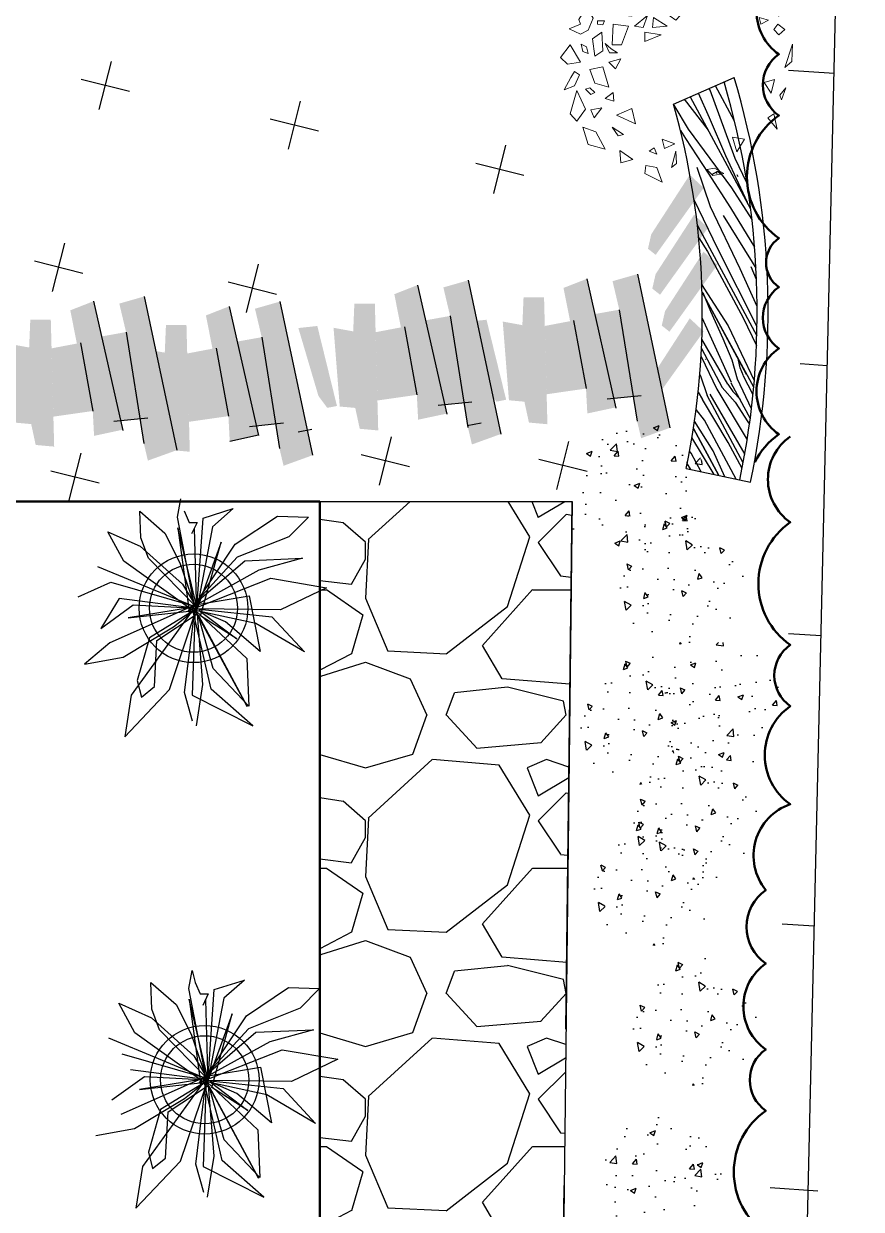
# Model space of a CAD drawing. Header units: millimetres. Extents: x 1933 to 24107, y 1228 to 18074.
# Drawn here: x 21419 to 24092, y 10217 to 14002 of the extents above; entities that cross this region are included whole.
import ezdxf

# ---------------------------------------------------------------- set-up
doc = ezdxf.new("R2010")
doc.units = ezdxf.units.MM
doc.layers.add('marc det', color=74, linetype='Continuous', lineweight=18)
doc.layers.add('net', color=7, linetype='Continuous')
doc.styles.add('ATTR', font='romans.shx', dxfattribs={"width": 0.8, "height": 0.470416})

# ---------------------------------------------------------------- blocks, each defined once
blk = doc.blocks.new('tree lis')
at = {"color": 96}
for points in [[(72931.8, 25741), (72955.3, 25680.8), (73018, 25650.7), (73037.5, 25680.8), (73002.3, 25700.9)], [(73119.8, 25761.2), (73080.6, 25721), (73092.4, 25645.7), (73194.2, 25705.9)], [(73288.1, 25710.9), (73256.8, 25645.7), (73280.3, 25600.5), (73350.7, 25570.4), (73413.4, 25610.6), (73342.9, 25655.7), (73315.5, 25645.7)], [(72790.9, 25705.9), (72747.8, 25665.8), (72818.3, 25615.5), (72928, 25665.8)], [(73198.1, 25640.7), (73155, 25630.6), (73143.3, 25600.5), (73182.4, 25610.6)], [(72712.6, 25630.6), (72610.8, 25600.5), (72583.4, 25500.2), (72685.2, 25555.3)], [(72767.4, 25565.4), (72826.1, 25520.2), (72814.4, 25585.4)], [(72935.8, 25615.5), (72904.5, 25585.4), (72916.2, 25560.4), (72943.6, 25590.5)], [(73049.3, 25590.5), (72971, 25560.4), (72947.5, 25480), (73065, 25515.2)], [(73127.6, 25560.4), (73229.4, 25575.4), (73268.5, 25520.2), (73159, 25515.2)], [(73480, 25605.5), (73460.4, 25525.2), (73542.6, 25525.2)], [(73315.5, 25545.3), (73311.6, 25515.2), (73335.1, 25505.1), (73335.1, 25545.3)], [(73421.2, 25525.2), (73366.4, 25510.1), (73370.3, 25424.9), (73425.2, 25449.9)], [(72712.6, 25460), (72661.7, 25424.9), (72669.6, 25394.8)], [(72783.1, 25434.9), (72732.2, 25324.4), (72822.3, 25344.5)], [(72881, 25500.2), (72865.3, 25449.9), (72916.2, 25455)], [(73092.4, 25480), (73053.2, 25439.9), (73112, 25409.8)], [(73147.2, 25429.9), (73147.2, 25475), (73202, 25500.2), (73170.7, 25465)], [(73194.2, 25460), (73194.2, 25404.8), (73303.8, 25364.6), (73315.5, 25455)], [(73503.5, 25460), (73464.3, 25424.9), (73570, 25384.7), (73589.6, 25434.9)], [(72575.6, 25414.8), (72505.1, 25409.8), (72524.7, 25339.5)], [(73366.4, 25384.7), (73362.5, 25344.5), (73405.6, 25359.6)], [(73644.4, 25364.6), (73581.7, 25299.4), (73570, 25199), (73656.1, 25093.6), (73730.5, 25088.6), (73648.3, 25209), (73589.6, 25204), (73644.4, 25229.1)], [(73303.8, 25329.5), (73296, 25279.3), (73366.4, 25254.2)], [(73519.1, 25354.6), (73460.4, 25334.5), (73425.2, 25304.4), (73476, 25244.2), (73519.1, 25269.3), (73491.7, 25289.3)], [(73554.4, 25339.5), (73523, 25329.5), (73534.8, 25289.3), (73546.5, 25299.4)], [(72391.6, 25168.9), (72477.7, 25199), (72489.4, 25264.2), (72442.5, 25269.3)], [(72571.7, 25244.2), (72556, 25199), (72591.3, 25214)], [(73252.9, 25173.9), (73213.7, 25269.3), (73268.5, 25269.3)], [(72642.1, 25168.9), (72587.3, 25153.8), (72614.8, 25093.6)], [(73296, 25224.1), (73354.7, 25219), (73303.8, 25138.8)], [(73483.9, 25163.9), (73448.7, 25138.8), (73409.5, 25188.9)], [(73523, 25214), (73507.4, 25183.9), (73550.4, 25153.8)], [(72571.7, 25088.6), (72501.2, 25083.5), (72477.7, 25113.6)], [(73386, 25153.8), (73339, 25088.6), (73366.4, 25063.5), (73425.2, 25088.6)], [(73519.1, 25108.6), (73483.9, 25073.5), (73566.1, 25048.4), (73577.9, 25093.6)], [(73499.5, 25018.3), (73421.2, 24978.1), (73421.2, 25023.3)], [(73632.7, 25028.4), (73613.1, 24988.2), (73656.1, 25013.3)], [(73530.9, 24963.1), (73511.3, 24917.9), (73487.8, 24943)], [(73589.6, 24963.1), (73601.3, 24847.7), (73636.6, 24917.9)], [(72466, 24907.9), (72430.7, 24872.7), (72442.5, 24807.5), (72473.8, 24862.7)], [(72567.8, 24732.2), (72653.9, 24757.3), (72642.1, 24687)], [(73589.6, 24767.3), (73538.7, 24702.1), (73511.3, 24762.3)], [(73401.7, 24546.5), (73405.6, 24646.9), (73448.7, 24677), (73468.2, 24636.8)], [(73354.7, 24601.7), (73315.5, 24591.6), (73339, 24546.5)], [(73515.2, 24596.7), (73546.5, 24651.9), (73507.4, 24626.8)], [(72767.4, 24551.5), (72790.9, 24516.4), (72700.8, 24496.3)], [(72912.3, 24531.4), (72974.9, 24571.6), (72990.6, 24511.4)], [(72900.5, 24481.3), (72873.1, 24471.2), (72943.6, 24446.1)], [(73284.2, 24516.4), (73252.9, 24486.2), (73284.2, 24451.1), (73315.5, 24491.3)], [(73397.7, 24516.4), (73362.5, 24486.2), (73405.6, 24476.2)], [(73061, 24451.1), (73096.3, 24410.9), (73198.1, 24406)]]:
    blk.add_lwpolyline(points, close=True, dxfattribs=at)

msp = doc.modelspace()

# ---------------------------------------------------------------- hatches: boundary and pattern name
for points in [[(23589.1, 13478.3), (23544.7, 13520), (23421.8, 13330.2), (23411.3, 13284), (23436, 13264.5)], [(23602.9, 13351), (23558.6, 13392.7), (23435.7, 13202.9), (23425.2, 13156.8), (23449.9, 13137.2)], [(23633.1, 13233), (23588.7, 13274.7), (23465.8, 13084.9), (23455.3, 13038.7), (23480, 13019.2)], [(23589.1, 13020.1), (23544.7, 13061.8), (23421.8, 12871.9), (23411.3, 12825.8), (23436, 12806.3)], [(22356.2, 13037.4), (22295.7, 13030.9), (22359.8, 12814), (22387.9, 12776), (22418.9, 12782.1)], [(22896.1, 13057.4), (22835.6, 13050.8), (22899.7, 12834), (22927.8, 12795.9), (22958.8, 12802)]]:
    msp.add_hatch(color=30).paths.add_polyline_path(points)
h = msp.add_hatch(color=30)
h.set_gradient(color1=(250, 136, 5), one_color=1, tint=1, name='INVCURVED')
h.paths.add_polyline_path([(22837.7, 13183.2), (22758.4, 13160.6), (22779.9, 13069.5), (22836.7, 12713.8), (22849.6, 12659.2), (22941.8, 12692.5)])
h.paths.add_polyline_path([(22779.9, 13069.5), (22701.3, 13055.5), (22762.1, 12786.8), (22824, 12793.1)], flags=17)
h.paths.add_polyline_path([(22675.9, 13168), (22601.9, 13139), (22622.9, 13033), (22634.1, 13035.1), (22673.8, 12817.6), (22673.7, 12817.6), (22677.9, 12738.2), (22768.7, 12757.6)])
h = msp.add_hatch(color=30)
h.set_gradient(color1=(250, 136, 5), one_color=1, tint=1, name='INVCURVED')
h.paths.add_polyline_path([(23377.6, 13203.1), (23298.3, 13180.5), (23319.8, 13089.5), (23376.6, 12733.7), (23389.5, 12679.1), (23481.6, 12712.4)])
h.paths.add_polyline_path([(23319.8, 13089.5), (23241.2, 13075.4), (23302, 12806.7), (23363.9, 12813)], flags=17)
h.paths.add_polyline_path([(23215.8, 13187.9), (23141.8, 13158.9), (23162.8, 13052.9), (23174, 13055), (23213.7, 12837.5), (23213.6, 12837.5), (23217.8, 12758.1), (23308.6, 12777.6)])
h = msp.add_hatch(color=30)
h.set_gradient(color1=(250, 136, 5), one_color=1, tint=1, name='INVCURVED')
h.paths.add_polyline_path([(21803.6, 13131.6), (21724.3, 13109), (21745.8, 13018), (21802.6, 12662.2), (21815.5, 12607.6), (21907.7, 12640.9)])
h.paths.add_polyline_path([(21745.8, 13018), (21667.3, 13003.9), (21728.1, 12735.2), (21790, 12741.5)], flags=17)
h.paths.add_polyline_path([(21641.8, 13116.4), (21567.9, 13087.4), (21588.9, 12981.4), (21600, 12983.5), (21639.7, 12766), (21639.6, 12766), (21643.8, 12686.6), (21734.6, 12706.1)])
h = msp.add_hatch(color=30)
h.set_gradient(color1=(250, 136, 5), one_color=1, tint=1, name='INVCURVED')
h.paths.add_polyline_path([(22236.5, 13115.2), (22157.2, 13092.6), (22178.7, 13001.6), (22235.5, 12645.9), (22248.4, 12591.2), (22340.5, 12624.5)])
h.paths.add_polyline_path([(22178.7, 13001.6), (22100.1, 12987.6), (22160.9, 12718.8), (22222.8, 12725.2)], flags=17)
h.paths.add_polyline_path([(22074.7, 13100.1), (22000.7, 13071.1), (22021.7, 12965), (22032.9, 12967.1), (22072.6, 12749.7), (22072.5, 12749.6), (22076.7, 12670.2), (22167.5, 12689.7)])
h = msp.add_hatch(color=30)
h.paths.add_polyline_path([(22634.1, 13035.1), (22542.2, 13017.6), (22548, 12799.6), (22673.7, 12817.6), (22673.6, 12818.5)])
h.paths.add_polyline_path([(22539.8, 13108.9), (22474.4, 13108.9), (22470.7, 13020.2), (22472.3, 13019.9), (22479.8, 12775.6), (22477.2, 12775.9), (22491.6, 12709.2), (22550.6, 12703.9)])
h.paths.add_polyline_path([(22472.3, 13019.9), (22408, 13031.7), (22427.8, 12780.3), (22479.8, 12775.6)])
h = msp.add_hatch(color=30)
h.paths.add_polyline_path([(23174, 13055), (23082.1, 13037.5), (23087.9, 12819.5), (23213.6, 12837.5), (23213.5, 12838.4)])
h.paths.add_polyline_path([(23079.7, 13128.9), (23014.3, 13128.8), (23010.5, 13040.1), (23012.2, 13039.9), (23019.7, 12795.5), (23017, 12795.8), (23031.5, 12729.1), (23090.5, 12723.8)])
h.paths.add_polyline_path([(23012.2, 13039.9), (22947.9, 13051.6), (22967.7, 12800.2), (23019.7, 12795.5)])
h = msp.add_hatch(color=30)
h.paths.add_polyline_path([(21600, 12983.5), (21508.1, 12966), (21513.9, 12748), (21639.6, 12766), (21639.6, 12766.9)])
h.paths.add_polyline_path([(21505.7, 13057.4), (21440.3, 13057.3), (21436.6, 12968.7), (21438.2, 12968.4), (21445.7, 12724), (21443.1, 12724.3), (21457.5, 12657.6), (21516.5, 12652.3)])
h.paths.add_polyline_path([(21438.2, 12968.4), (21373.9, 12980.1), (21393.7, 12728.7), (21445.7, 12724)])
h = msp.add_hatch(color=30)
h.paths.add_polyline_path([(22032.9, 12967.1), (21941, 12949.6), (21946.8, 12731.6), (22072.5, 12749.6), (22072.4, 12750.5)])
h.paths.add_polyline_path([(21938.6, 13041), (21873.2, 13040.9), (21869.4, 12952.3), (21871.1, 12952), (21878.6, 12707.7), (21875.9, 12707.9), (21890.4, 12641.2), (21949.3, 12635.9)])
h.paths.add_polyline_path([(21871.1, 12952), (21806.8, 12963.7), (21826.6, 12712.3), (21878.6, 12707.7)])
at = {"lineweight": 25, "true_color": 0x000000}
h = msp.add_hatch(dxfattribs=at)
h.set_pattern_fill('AR-CONC', color=18, style=0)
edge = h.paths.add_edge_path()
edge.add_arc((23390.4, 12530.1), 207.5, 53.5021, 413.5021)
at = {"true_color": 0x333234}
h = msp.add_hatch(dxfattribs=at)
h.set_pattern_fill('GRAVEL', color=250, scale=35, style=0)
h.set_pattern_definition([(228.0128, (3586.27, 2899.596), (-7112, -8001), [119.603, -11840.67]), (184.96974, (3506.26, 2810.696), (10667.999996, 889.00005), [205.242, -20318.917]), (132.51045, (3301.79, 2792.916), (8890, -9779), [144.719, -14327.153]), (267.27369, (2955.08, 2570.666), (889, 17780), [186.902, -18503.253]), (292.83365, (2946.19, 2383.976), (-4445, 10668), [183.272, -18143.933]), (357.27369, (3017.31, 2215.066), (-17780, 889), [186.902, -18503.253]), (37.69424, (3204, 2206.176), (-11557, -8890), [247.168, -24469.59]), (72.25533, (3399.58, 2357.306), (6223, 19558), [233.352, -23101.84]), (121.42957, (3470.7, 2579.556), (-7112, 11557), [187.535, -18565.941]), (175.23636, (3372.91, 2739.576), (9779, -889), [214.1, -10490.878]), (222.39744, (3159.55, 2757.356), (-10668, -9779), [276.877, -27410.87]), (138.81407, (3835.19, 2561.776), (-6223, 5334), [94.502, -9355.698]), (171.46923, (3764.07, 2624.006), (11557, -1778), [179.789, -17799.124]), (225, (3586.3, 2650.7), (-1e-13, -889), [125.723, -1131.513]), (203.1986, (3524.04, 2757.36), (4445, 1778), [67.704, -6702.718]), (291.8014, (3461.81, 2730.69), (-889, 2667), [95.748, -4691.664]), (30.96376, (3497.37, 2641.79), (2667, 1778), [155.512, -5028.204]), (161.565, (3630.72, 2721.8), (1778, -889), [112.45, -2698.814]), (16.38954, (2946.19, 2730.686), (8890, 2667), [157.53, -15595.59]), (70.34618, (3097.32, 2775.136), (-3556, -9779), [132.16, -13083.775]), (293.1986, (3630.72, 2899.6), (-1778, 4445), [135.408, -6635.014]), (343.61046, (3684.06, 2775.136), (-8890, 2667), [157.53, -15595.59]), (339.44395, (2946.19, 2179.51), (-4445, 1778), [151.912, -7443.707]), (294.77514, (3088.43, 2126.166), (-4445, 9779), [127.285, -12601.258]), (66.8014, (3639.61, 2010.6), (1778, 4445), [135.408, -6635.014]), (17.35402, (3692.95, 2135.056), (-11557, -3556), [149.024, -14753.332]), (69.44395, (3204, 2010.6), (-1778, -4445), [75.956, -7519.663]), (101.3099, (3586.27, 2010.6), (-889, 3556), [45.33, -4487.698]), (165.9638, (3577.38, 2055.05), (2667, -889), [183.272, -3482.17]), (186.009, (3399.58, 2099.496), (8890, 889), [169.843, -16814.478]), (303.6901, (3497.37, 2561.78), (-889, 1778), [128.213, -3077.122]), (353.15723, (3568.49, 2455.096), (15113, -1778), [223.845, -22160.603]), (60.9454, (3790.74, 2428.43), (-3556, -6223), [91.528, -9061.287]), (90, (3835.2, 2508.4), (-889, 889), [53.34, -835.66]), (120.25644, (3381.8, 2126.166), (3556, -6223), [123.503, -12226.88]), (48.0128, (3319.57, 2232.846), (7112, 8001), [239.205, -11721.067]), (0, (3479.6, 2410.65), (889, 889), [231.14, -657.86]), (325.30485, (3710.73, 2410.646), (8890, -6223), [140.563, -13915.76]), (254.0546, (3826.3, 2330.64), (-889, -3556), [129.44, -6342.578]), (207.64598, (3790.74, 2206.176), (-16891, -8890), [210.75, -20864.363]), (175.42608, (3604.05, 2108.386), (-11557, 889), [222.96, -22073.046])])
h.paths.add_polyline_path([(22364.6, 5538.1), (19365.4, 5538.1), (19365.4, 4700.2), (23079.1, 4700.2), (23168.9, 12477.5), (22364.6, 12477.5)])
at = {"lineweight": 25}
h = msp.add_hatch(dxfattribs=at)
h.set_pattern_fill('AR-CONC', color=30, angle=53.5021, style=0)
h.set_pattern_definition([(103.5021, (-20422.52, -69155.19), (121.1753, 136.9739), [19.05, -209.55]), (48.5021, (-20422.52, -69155.19), (-174.54856, 85.30825), [15.24, -167.64]), (153.9531, (-20412.42, -69143.77), (-53.37216, 222.28218), [16.19, -178.09]), (99.6863, (-20463.36, -69124.97), (195.03293, 192.90817), [28.575, -314.325]), (150.1377, (-20447.1, -69108.9), (-57.6937, 338.0113), [24.285, -267.135]), (44.6861, (-20463.36, -69124.97), (-57.6931, 338.0113), [22.86, -251.46]), (74.5021, (-20438.04, -69112.11), (172.38858, 61.05312), [19.05, -209.55]), (19.5021, (-20438.04, -69112.1), (-111.30535, 159.2351), [15.24, -167.64]), (124.9535, (-20423.68, -69107.02), (61.08266, 220.28813), [16.19, -178.09]), (91.0021, (-20422.52, -69155.19), (-66.134912, 52.775633), [0, -165.608, 0, -170.18, 0, -168.275]), (61.0021, (-20422.52, -69155.19), (-40.78914, 113.30164), [0, -97.028, 0, -161.798, 0, -64.135]), (21.0021, (-20456.21, -69200.72), (85.253593, 105.59097), [0, -63.5, 0, -198.12, 0, -262.89]), (11.0021, (-20471.32, -69221.14), (67.66643, 134.2014), [0, -82.55, 0, -131.572, 0, -186.69])])
edge = h.paths.add_edge_path()
edge.add_arc((23515.3, 12228.6), 207.5, 53.5021, 413.5021)
at = {"lineweight": 25, "true_color": 0x000000}
h = msp.add_hatch(dxfattribs=at)
h.set_pattern_fill('AR-CONC', color=18, style=0)
edge = h.paths.add_edge_path()
edge.add_arc((23641.4, 11819.4), 207.5, 53.5021, 413.5021)
at = {"lineweight": 25}
h = msp.add_hatch(dxfattribs=at)
h.set_pattern_fill('AR-CONC', color=50, angle=53.5021, style=0)
h.set_pattern_definition([(103.5021, (-20548.32, -69602.46), (121.1753, 136.9739), [19.05, -209.55]), (48.5021, (-20548.32, -69602.46), (-174.54856, 85.30825), [15.24, -167.64]), (153.9531, (-20538.22, -69591.05), (-53.37216, 222.28218), [16.19, -178.09]), (99.6863, (-20589.16, -69572.24), (195.03293, 192.90817), [28.575, -314.325]), (150.1377, (-20572.9, -69556.17), (-57.6937, 338.0113), [24.285, -267.135]), (44.6861, (-20589.16, -69572.24), (-57.6931, 338.0113), [22.86, -251.46]), (74.5021, (-20563.84, -69559.38), (172.38858, 61.05312), [19.05, -209.55]), (19.5021, (-20563.84, -69559.38), (-111.30535, 159.2351), [15.24, -167.64]), (124.9535, (-20549.48, -69554.3), (61.08266, 220.28813), [16.19, -178.09]), (91.0021, (-20548.32, -69602.46), (-66.134912, 52.775633), [0, -165.608, 0, -170.18, 0, -168.275]), (61.0021, (-20548.32, -69602.46), (-40.78914, 113.30164), [0, -97.028, 0, -161.798, 0, -64.135]), (21.0021, (-20582.01, -69647.99), (85.253593, 105.59097), [0, -63.5, 0, -198.12, 0, -262.89]), (11.0021, (-20597.12, -69668.41), (67.66643, 134.2014), [0, -82.55, 0, -131.572, 0, -186.69])])
edge = h.paths.add_edge_path()
edge.add_arc((23389.5, 11781.4), 207.5, 53.5021, 413.5021)
h = msp.add_hatch(dxfattribs=at)
h.set_pattern_fill('AR-CONC', color=6, angle=53.5021, style=0)
h.set_pattern_definition([(103.5021, (-20379.49, -69906.17), (121.1753, 136.9739), [19.05, -209.55]), (48.5021, (-20379.49, -69906.17), (-174.54856, 85.30825), [15.24, -167.64]), (153.9531, (-20369.4, -69894.75), (-53.37216, 222.28218), [16.19, -178.09]), (99.6863, (-20420.33, -69875.95), (195.03293, 192.90817), [28.575, -314.325]), (150.1377, (-20404.07, -69859.87), (-57.6937, 338.0113), [24.285, -267.135]), (44.6861, (-20420.33, -69875.95), (-57.6931, 338.0113), [22.86, -251.46]), (74.5021, (-20395.01, -69863.09), (172.38858, 61.05312), [19.05, -209.55]), (19.5021, (-20395.01, -69863.09), (-111.30535, 159.2351), [15.24, -167.64]), (124.9535, (-20380.64, -69858), (61.08266, 220.28813), [16.19, -178.09]), (91.0021, (-20379.49, -69906.166), (-66.134912, 52.775633), [0, -165.608, 0, -170.18, 0, -168.275]), (61.0021, (-20379.49, -69906.17), (-40.78914, 113.30164), [0, -97.028, 0, -161.798, 0, -64.135]), (21.0021, (-20413.18, -69951.7), (85.253593, 105.59097), [0, -63.5, 0, -198.12, 0, -262.89]), (11.0021, (-20428.29, -69972.12), (67.66643, 134.2014), [0, -82.55, 0, -131.572, 0, -186.69])])
edge = h.paths.add_edge_path()
edge.add_arc((23558.3, 11477.7), 207.5, 53.5021, 413.5021)
h = msp.add_hatch(dxfattribs=at)
h.set_pattern_fill('AR-CONC', color=30, angle=53.5021, style=0)
h.set_pattern_definition([(103.5021, (-20506.19, -70116.68), (121.1753, 136.9739), [19.05, -209.55]), (48.5021, (-20506.19, -70116.68), (-174.54856, 85.30825), [15.24, -167.64]), (153.9531, (-20496.09, -70105.27), (-53.37216, 222.28218), [16.19, -178.09]), (99.6863, (-20547.02, -70086.47), (195.03293, 192.90817), [28.575, -314.325]), (150.1377, (-20530.77, -70070.4), (-57.6937, 338.0113), [24.285, -267.135]), (44.6861, (-20547.02, -70086.47), (-57.6931, 338.0113), [22.86, -251.46]), (74.5021, (-20521.71, -70073.6), (172.38858, 61.05312), [19.05, -209.55]), (19.5021, (-20521.7, -70073.6), (-111.30535, 159.2351), [15.24, -167.64]), (124.9535, (-20507.34, -70068.52), (61.08266, 220.28813), [16.19, -178.09]), (91.0021, (-20506.19, -70116.684), (-66.134912, 52.775633), [0, -165.608, 0, -170.18, 0, -168.275]), (61.0021, (-20506.19, -70116.68), (-40.78914, 113.30164), [0, -97.028, 0, -161.798, 0, -64.135]), (21.0021, (-20539.88, -70162.22), (85.253593, 105.59097), [0, -63.5, 0, -198.12, 0, -262.89]), (11.0021, (-20554.99, -70182.64), (67.66643, 134.2014), [0, -82.55, 0, -131.572, 0, -186.69])])
edge = h.paths.add_edge_path()
edge.add_arc((23431.6, 11267.1), 207.5, 53.5021, 413.5021)
h = msp.add_hatch(dxfattribs=at)
h.set_pattern_fill('AR-CONC', color=50, angle=53.5021, style=0)
h.set_pattern_definition([(103.5021, (-20380.99, -70563.95), (121.1753, 136.9739), [19.05, -209.55]), (48.5021, (-20380.99, -70563.95), (-174.54856, 85.30825), [15.24, -167.64]), (153.9531, (-20370.89, -70552.54), (-53.37216, 222.28218), [16.19, -178.09]), (99.6863, (-20421.82, -70533.74), (195.03293, 192.90817), [28.575, -314.325]), (150.1377, (-20405.57, -70517.66), (-57.6937, 338.0113), [24.285, -267.135]), (44.6861, (-20421.82, -70533.74), (-57.6931, 338.0113), [22.86, -251.46]), (74.5021, (-20396.51, -70520.87), (172.38858, 61.05312), [19.05, -209.55]), (19.5021, (-20396.5, -70520.87), (-111.30535, 159.2351), [15.24, -167.64]), (124.9535, (-20382.14, -70515.79), (61.08266, 220.28813), [16.19, -178.09]), (91.0021, (-20380.99, -70563.954), (-66.134912, 52.775633), [0, -165.608, 0, -170.18, 0, -168.275]), (61.0021, (-20380.99, -70563.95), (-40.78914, 113.30164), [0, -97.028, 0, -161.798, 0, -64.135]), (21.0021, (-20414.68, -70609.49), (85.253593, 105.59097), [0, -63.5, 0, -198.12, 0, -262.89]), (11.0021, (-20429.79, -70629.9), (67.66643, 134.2014), [0, -82.55, 0, -131.572, 0, -186.69])])
edge = h.paths.add_edge_path()
edge.add_arc((23556.8, 10819.9), 207.5, 53.5021, 413.5021)
at = {"lineweight": 25, "true_color": 0x000000}
h = msp.add_hatch(dxfattribs=at)
h.set_pattern_fill('AR-CONC', color=18, style=0)
edge = h.paths.add_edge_path()
edge.add_arc((23474, 10314.5), 207.5, 53.5021, 413.5021)

# ---------------------------------------------------------------- linework, layer by layer
for p, q in [((23731, 2012.8), (24092, 17592.3)), ((23859.4, 13853.8), (24005.1, 13844.1)), ((23896.8, 12917.5), (23983.5, 12911.7)), ((23637, 12560.3), (23556.3, 12710.1)), ((22364.6, 12477.5), (23168.9, 12477.5)), ((23859.4, 12056), (23963.6, 12049.1)), ((23839.2, 11129.2), (23942.1, 11122.3)), ((23801.7, 10286.5), (23953.1, 10276.4))]:
    msp.add_line(p, q)
at = {"color": 92}
for p, q in [((21660.5, 13728.2), (21699, 13882.2)), ((21756.8, 13786), (21602.8, 13824.5)), ((22263.9, 13601.7), (22302.4, 13755.7)), ((22360.1, 13659.4), (22206.1, 13697.9)), ((22919.4, 13460.2), (22957.9, 13614.2)), ((23015.7, 13518), (22861.7, 13556.5)), ((21511.5, 13147.6), (21550, 13301.6)), ((21607.8, 13205.3), (21453.8, 13243.9)), ((22129.8, 13080.6), (22168.3, 13234.6)), ((22226.1, 13138.3), (22072, 13176.9)), ((22554.4, 12529.7), (22592.9, 12683.8)), ((23120.5, 12514.9), (23159, 12668.9)), ((21563.7, 12477.6), (21602.2, 12631.6)), ((22650.6, 12587.5), (22496.6, 12626)), ((23216.8, 12572.6), (23062.8, 12611.1)), ((21659.9, 12535.4), (21505.9, 12573.9)), ((21910.1, 12427.5), (21921.1, 12485.3)), ((21945.7, 10922.3), (21956.7, 10980.1)), ((21956.7, 10980.1), (21966.4, 10941.9))]:
    msp.add_line(p, q, dxfattribs=at)
at = {"lineweight": -2}
for p, q in [((23492.7, 13745.9), (23686.8, 13830.8)), ((23533, 12582), (23738.6, 12539.1))]:
    msp.add_line(p, q, dxfattribs=at)
at = {"color": 252, "true_color": 0x9a8879}
for p, q in [((23687.9, 13690.9), (23626.7, 13804.5)), ((23687.9, 13690.9), (23626.7, 13804.5)), ((23748.7, 12841.8), (23583.9, 13145.9)), ((23582, 12965.1), (23648.5, 12841.5)), ((23582, 12965.1), (23648.5, 12841.5)), ((23676.2, 12856.4), (23737.6, 12742.4)), ((23676.2, 12856.4), (23737.6, 12742.4)), ((23715, 12600), (23600.4, 12815.5)), ((23715, 12600), (23600.5, 12815.3)), ((23556.3, 12710.1), (23637, 12560.3))]:
    msp.add_line(p, q, dxfattribs=at)
at = {"color": 40}
for p, q in [((23546.2, 13769.3), (23738.9, 13411.8)), ((23546.2, 13769.3), (23738.9, 13411.8)), ((23569.1, 13357.9), (23758.6, 13006.1)), ((23569.1, 13357.9), (23758.6, 13006.1)), ((23725.6, 12883), (23583.9, 13145.9))]:
    msp.add_line(p, q, dxfattribs=at)
at = {"color": 254}
for p, q in [((23633.4, 13530.3), (23614.2, 13520)), ((23650.3, 13516.3), (23633.4, 13530.3))]:
    msp.add_line(p, q, dxfattribs=at)
at = {"color": 32, "true_color": 0xe07000}
for p, q in [((22837.7, 13183.2), (22941.8, 12692.5)), ((23215.8, 13187.9), (23309.1, 12775.5)), ((23377.6, 13203.1), (23481.6, 12712.4)), ((22675.9, 13168), (22769.2, 12755.5)), ((21641.8, 13116.4), (21735.1, 12704)), ((21803.6, 13131.6), (21907.7, 12640.9)), ((22074.7, 13100.1), (22168, 12687.6)), ((22236.5, 13115.2), (22340.5, 12624.5)), ((22779.9, 13069.5), (22836.7, 12713.8)), ((23319.8, 13089.5), (23376.6, 12733.7)), ((22634.1, 13035.1), (22673.8, 12817.6)), ((23174, 13055), (23213.7, 12837.5)), ((21600, 12983.5), (21639.7, 12766)), ((21745.8, 13018), (21802.6, 12662.2)), ((22178.7, 13001.6), (22235.5, 12645.9)), ((22032.9, 12967.1), (22072.6, 12749.7)), ((22741.4, 12784.6), (22849.4, 12795.7)), ((23281.3, 12804.6), (23389.3, 12815.6)), ((21707.3, 12733.1), (21815.4, 12744.2)), ((22140.2, 12716.7), (22248.2, 12727.8)), ((22834.8, 12719.4), (22879, 12728.1)), ((22076.7, 12670.2), (22168.6, 12689.9)), ((22294.9, 12699.4), (22339.1, 12708.2))]:
    msp.add_line(p, q, dxfattribs=at)
at = {"color": 254, "lineweight": -2}
for p, q in [((23595.2, 12931.3), (23595.7, 12931.1)), ((23582.4, 12630.6), (23583.4, 12630.3))]:
    msp.add_line(p, q, dxfattribs=at)
at = {"lineweight": 50}
for p, q in [((18652.4, 12477.5), (22364.6, 12477.5)), ((22364.6, 12477.5), (22364.6, 5538.1))]:
    msp.add_line(p, q, dxfattribs=at)
at = {"color": 1}
for p, q in [((23149.5, 10792.2), (23168.9, 12477.5)), ((23176.2, 12388.3), (23167.9, 12388.5)), ((23128.4, 8964.4), (23143.7, 10293.4))]:
    msp.add_line(p, q, dxfattribs=at)
at = {"color": 92, "lineweight": 50}
for points in [[(24063.9, 17348.9, 0.520567), (24063.9, 16996.7, 0.520567), (24063.9, 16801, 0.520567), (24024.8, 16605.3, 0.520567), (23985.6, 16370.5, 0.520567), (23946.4, 16174.8, 0.520567), (23907.3, 15861.7, 0.520567), (23907.3, 15587.8, 0.520567), (23907.3, 15196.4, 0.520567), (23907.3, 15000.8, 0.520567), (23907.3, 14687.7, 0.520567), (23829, 14413.7, 0.520567), (23829, 14178.9, 0.520567), (23829, 13905, 0.520567), (23829, 13709.3, 0.520567), (23829, 13317.9, 0.520567), (23829, 13161.4, 0.520567), (23829, 12965.7, 0.520567), (23829, 12691.8, 0.124706), (23752.3, 12602.9, 0.124706)], [(23865.4, 12684.6, 0.520567), (23865.4, 12410.7, 0.520567), (23865.4, 12019.3, 0.520567), (23865.4, 11823.7, 0.520567), (23865.4, 11510.6, 0.520567), (23787.1, 11236.6, 0.520567), (23787.1, 11001.8, 0.520567), (23787.1, 10727.9, 0.520567), (23787.1, 10532.2, 0.520567), (23787.1, 10140.8, 0.520567), (23787.1, 9984.3, 0.520567), (23787.1, 9788.6, 0.520567), (23787.1, 9514.7, 0.124706), (23710.5, 9425.8)]]:
    msp.add_lwpolyline(points, format="xyb", dxfattribs=at)
at = {"color": 252, "true_color": 0x9a8879}
for points in [[(23653.4, 13816.2), (23655.8, 13812.2)], [(23631.1, 13523.9), (23629.6, 13528.3)], [(23694.8, 13520.9), (23697.9, 13514.3)], [(23757.7, 13186.3), (23741.1, 13226.4)], [(23583.2, 13168.6), (23589.9, 13157.8), (23667, 13037.8), (23750.6, 12863.3)], [(23696.7, 12867.4), (23680.5, 12928.3), (23650.9, 12996.9), (23611.7, 13083.7), (23587, 13143.3)], [(23580.6, 12940.1), (23630.8, 12836.1)], [(23715.9, 12877.8), (23705, 12903.6), (23697.9, 12937.6)], [(23576.6, 12882.7), (23578.9, 12878.5), (23600.4, 12815.5)], [(23746.4, 12818.3), (23745.9, 12819.4), (23716.4, 12876.8)], [(23630.8, 12836.1), (23727.7, 12673.5)], [(23648.5, 12841.5), (23689.2, 12793.8), (23730.4, 12731.4), (23735.1, 12723.8)], [(23666.6, 12851.2), (23682.1, 12827.9), (23706.6, 12803.2)], [(23741.5, 12773.1), (23696.7, 12867.4)], [(23571.4, 12826.6), (23584.9, 12803)], [(23608.8, 12820.1), (23719.9, 12627)], [(23693, 12548.6), (23591.8, 12736.4), (23564.9, 12771.1)], [(23656.1, 12556.3), (23619.2, 12639.3), (23559.8, 12733.9)], [(23622.8, 12563.3), (23551.8, 12681.8)], [(23581, 12572), (23548.9, 12631.5), (23544, 12637.8)], [(23548.5, 12578.8), (23536.4, 12598.1)]]:
    msp.add_lwpolyline(points, dxfattribs=at)
at = {"color": 40}
for points in [[(23728.4, 13431.2), (23660.2, 13580.9), (23607.5, 13701.6), (23572.9, 13781)], [(23727, 13494.3), (23689.8, 13572), (23609.7, 13789.8), (23607, 13795.9)], [(23493.7, 13742.5), (23540.1, 13665.3), (23678, 13478.6), (23743, 13377.5)], [(23527.3, 13761.1), (23603.8, 13662.4)], [(23514.9, 13661.7), (23531.3, 13635.7), (23603.1, 13525.3), (23675, 13414.9), (23751.5, 13289.3)], [(23759.7, 13099.6), (23705.5, 13220.1), (23611.3, 13417.9), (23568.3, 13543.8)], [(23759.3, 13034.8), (23635.1, 13281.6), (23557.9, 13442.6)], [(23651.3, 13389.7), (23744, 13240.8), (23756, 13222.2)], [(23573.2, 13318.9), (23601, 13275.6), (23715.2, 13063.8), (23757.6, 12975.6)], [(23677.4, 12857), (23584.7, 13063.1)], [(23666.6, 12851.2), (23583.2, 12995.5)], [(23711.7, 12582.9), (23667.4, 12665.3), (23584.9, 12803)]]:
    msp.add_lwpolyline(points, dxfattribs=at)
at = {"color": 250, "true_color": 0x333234}
msp.add_lwpolyline([(22364.6, 12477.5), (23168.9, 12477.5), (23079.1, 4700.2), (19365.4, 4700.2), (19365.4, 5538.1), (22364.6, 5538.1), (22364.6, 12477.5)], dxfattribs=at)
at = {"color": 40, "lineweight": -2}
for radius, start, end in [(2616.9, 348.1883, 16.3077), (2651.9, 348.19, 16.4046), (2441.9, 348.1883, 15.7808)]:
    msp.add_arc((21142.9, 13081.8), radius, start, end, dxfattribs=at)
at = {"layer": 'net', "color": 92, "linetype": 'Continuous'}
for p, q in [((21991.6, 12423.9), (22087.7, 12454.3)), ((22087.7, 12454.3), (22022.1, 12396.7)), ((21789.8, 12446.3), (21869.9, 12375.9)), ((21793, 12361.5), (21789.8, 12446.3)), ((21964.4, 12145.4), (21910.1, 12427.5)), ((21930.8, 12447.1), (21947, 12410.3)), ((21970.8, 12123), (21991.6, 12423.9)), ((22094.1, 12340.7), (22228.7, 12430.3)), ((22228.7, 12430.3), (22328, 12427.1)), ((22328, 12427.1), (22265.5, 12364.7)), ((21738.6, 12286.3), (21687.3, 12380.7)), ((21687.3, 12380.7), (21791.4, 12334.3)), ((21911.5, 12393.5), (21948.4, 12118.2)), ((21972.4, 12135.8), (21911.5, 12393.5)), ((21947, 12410.3), (21972.3, 12410.3)), ((21972.3, 12410.3), (21955, 12373.4)), ((21963.7, 12391.9), (21970.8, 12123)), ((22022.1, 12396.7), (21972.4, 12137.4)), ((21817, 12295.9), (21793, 12361.5)), ((21869.9, 12375.9), (21917.9, 12281.5)), ((21958, 12135.8), (22094.1, 12340.7)), ((22049.3, 12347.1), (21972.4, 12135.8)), ((21983.6, 12111.8), (22049.3, 12347.1)), ((22265.5, 12364.7), (22100.5, 12299.1)), ((21791.4, 12334.3), (21926, 12212.7)), ((21972.4, 12137.4), (21655.3, 12268.7)), ((21959.6, 12127.8), (21738.6, 12286.3)), ((21969.2, 12140.6), (21817, 12295.9)), ((21917.9, 12281.5), (21964.4, 12145.4)), ((22100.5, 12299.1), (21943.6, 12127.8)), ((21958, 12145.4), (22124.6, 12287.9)), ((22124.6, 12287.9), (22308.8, 12295.9)), ((22308.8, 12295.9), (22169.4, 12257.5)), ((21943.6, 12127.8), (22207.8, 12231.9)), ((22169.4, 12257.5), (21972.4, 12148.6)), ((22207.8, 12231.9), (22385.6, 12201.5)), ((21592.8, 12172.6), (21696.9, 12219.1)), ((21696.9, 12219.1), (21959.6, 12143.8)), ((21926, 12212.7), (21969.2, 12140.6)), ((22385.6, 12201.5), (22238.3, 12131)), ((21724.1, 12167.8), (21664.9, 12071.8)), ((21970.8, 12135.8), (21724.1, 12167.8)), ((21972.4, 12148.6), (22139, 12175.8)), ((22139, 12175.8), (22174.2, 11998.2)), ((21664.9, 12071.8), (21769, 12147)), ((21959.6, 12143.8), (21693.7, 12025.4)), ((21948.4, 12137.4), (21753, 12105.4)), ((21753, 12105.4), (21956.4, 12127.8)), ((21956.4, 12127.8), (21762.6, 11859)), ((21769, 12147), (21948.4, 12137.4)), ((21970.8, 12134.2), (21820.2, 12041.4)), ((21844.3, 12033.4), (21972.4, 12118.2)), ((21884.3, 11876.6), (21970.8, 12134.2)), ((21897.1, 12076.6), (21970.8, 12135.8)), ((21932.4, 11867), (21966, 12137.4)), ((21966, 12137.4), (21956.4, 11859)), ((22132.6, 11822.2), (21958, 12145.4)), ((22017.3, 11878.2), (21958, 12135.8)), ((21967.6, 12129.4), (22131, 11975.8)), ((22159.8, 12087.8), (21967.6, 12129.4)), ((21969.2, 12134.2), (22211.1, 12108.6)), ((22238.3, 12131), (21969.2, 12134.2)), ((21972.4, 12118.2), (21990, 11892.6)), ((21975.6, 12115), (22132.6, 11822.2)), ((22023.7, 11943.8), (21975.6, 12115)), ((21978.8, 12129.4), (22098.9, 12038.2)), ((22063.7, 12092.6), (21978.8, 12129.4)), ((21737, 11980.6), (21897.1, 12076.6)), ((22098.9, 12038.2), (21983.6, 12111.8)), ((22174.2, 11998.2), (22063.7, 12092.6)), ((22315.2, 11996.6), (22159.8, 12087.8)), ((22211.1, 12108.6), (22315.2, 11996.6)), ((21820.2, 12041.4), (21781.8, 11905.4)), ((21693.7, 12025.4), (21613.6, 11958.2)), ((21836.3, 11886.2), (21844.3, 12033.4)), ((21613.6, 11958.2), (21737, 11980.6)), ((22131, 11975.8), (22137.4, 11823.8)), ((22137.4, 11823.8), (22023.7, 11943.8)), ((21781.8, 11905.4), (21794.6, 11852.6)), ((21794.6, 11852.6), (21836.3, 11886.2)), ((21990, 11892.6), (21969.2, 11761.4)), ((21741.8, 11726.1), (21884.3, 11876.6)), ((21762.6, 11859), (21741.8, 11726.1)), ((21958, 11775.8), (21932.4, 11867)), ((21956.4, 11859), (22150.2, 11761.4)), ((22150.2, 11761.4), (22017.3, 11878.2)), ((21825.4, 10941.1), (21905.5, 10870.7)), ((21828.6, 10856.3), (21825.4, 10941.1)), ((21966.4, 10941.9), (21982.6, 10905.1)), ((22027.2, 10918.7), (22123.3, 10949.1)), ((22123.3, 10949.1), (22057.7, 10891.5)), ((22000, 10640.2), (21945.7, 10922.3)), ((21982.6, 10905.1), (22007.9, 10905.1)), ((22007.9, 10905.1), (21990.6, 10868.2)), ((22006.4, 10617.8), (22027.2, 10918.7)), ((22129.7, 10835.5), (22264.3, 10925.1)), ((22264.3, 10925.1), (22363.6, 10921.9)), ((22363.6, 10921.9), (22301.1, 10859.5)), ((21774.2, 10781.1), (21722.9, 10875.5)), ((21722.9, 10875.5), (21827, 10829.1)), ((21905.5, 10870.7), (21953.6, 10776.3)), ((21947.1, 10888.3), (21984, 10613)), ((22008, 10630.6), (21947.1, 10888.3)), ((21999.3, 10886.6), (22006.4, 10617.8)), ((22057.7, 10891.5), (22008, 10632.2)), ((21827, 10829.1), (21961.6, 10707.4)), ((21852.7, 10790.7), (21828.6, 10856.3)), ((21993.6, 10630.6), (22129.7, 10835.5)), ((22084.9, 10841.9), (22008, 10630.6)), ((22019.2, 10606.6), (22084.9, 10841.9)), ((22301.1, 10859.5), (22136.1, 10793.9)), ((22004.8, 10635.4), (21852.7, 10790.7)), ((22136.1, 10793.9), (21979.2, 10622.6)), ((22160.2, 10782.7), (22344.4, 10790.7)), ((22344.4, 10790.7), (22205, 10752.2)), ((22008, 10632.2), (21690.9, 10763.5)), ((21995.2, 10622.6), (21774.2, 10781.1)), ((21953.6, 10776.3), (22000, 10640.2)), ((21993.6, 10640.2), (22160.2, 10782.7)), ((22205, 10752.2), (22008, 10643.4)), ((21732.5, 10713.8), (21995.2, 10638.6)), ((21979.2, 10622.6), (22243.5, 10726.6)), ((22243.5, 10726.6), (22421.2, 10696.2)), ((21961.6, 10707.4), (22004.8, 10635.4)), ((22421.2, 10696.2), (22273.9, 10625.8)), ((21700.5, 10566.6), (21804.6, 10641.8)), ((21995.2, 10638.6), (21729.3, 10520.2)), ((22006.4, 10630.6), (21759.8, 10662.6)), ((21804.6, 10641.8), (21984, 10632.2)), ((22168.2, 10317), (21993.6, 10640.2)), ((22008, 10643.4), (22174.6, 10670.6)), ((22174.6, 10670.6), (22209.8, 10493)), ((21984, 10632.2), (21788.6, 10600.2)), ((21788.6, 10600.2), (21992, 10622.6)), ((21992, 10622.6), (21798.2, 10353.8)), ((22006.4, 10629), (21855.9, 10536.2)), ((21879.9, 10528.2), (22008, 10613)), ((21919.9, 10371.4), (22006.4, 10629)), ((21932.7, 10571.4), (22006.4, 10630.6)), ((21968, 10361.8), (22001.6, 10632.2)), ((22001.6, 10632.2), (21992, 10353.8)), ((22052.9, 10373), (21993.6, 10630.6)), ((22003.2, 10624.2), (22166.6, 10470.6)), ((22195.4, 10582.6), (22003.2, 10624.2)), ((22004.8, 10629), (22246.7, 10603.4)), ((22273.9, 10625.8), (22004.8, 10629)), ((22008, 10613), (22025.6, 10387.4)), ((22011.2, 10609.8), (22168.2, 10317)), ((22059.3, 10438.6), (22011.2, 10609.8)), ((22014.4, 10624.2), (22134.5, 10533)), ((22099.3, 10587.4), (22014.4, 10624.2)), ((22134.5, 10533), (22019.2, 10606.6)), ((22246.7, 10603.4), (22350.8, 10491.4)), ((21772.6, 10475.4), (21932.7, 10571.4)), ((22209.8, 10493), (22099.3, 10587.4)), ((22350.8, 10491.4), (22195.4, 10582.6)), ((21855.9, 10536.2), (21817.4, 10400.2)), ((21871.9, 10381), (21879.9, 10528.2)), ((21649.2, 10453), (21772.6, 10475.4)), ((22166.6, 10470.6), (22173, 10318.6)), ((22173, 10318.6), (22059.3, 10438.6)), ((21777.4, 10220.9), (21919.9, 10371.4)), ((21817.4, 10400.2), (21830.2, 10347.4)), ((21830.2, 10347.4), (21871.9, 10381)), ((22025.6, 10387.4), (22004.8, 10256.1)), ((22185.8, 10256.1), (22052.9, 10373)), ((21798.2, 10353.8), (21777.4, 10220.9)), ((21993.6, 10270.5), (21968, 10361.8)), ((21992, 10353.8), (22185.8, 10256.1))]:
    msp.add_line(p, q, dxfattribs=at)
at = {"layer": 'net', "color": 24, "linetype": 'Continuous'}
for centre, radius in [((21961.1, 12136.1), 173.4), ((21961.1, 12136.1), 140.5), ((21996.7, 10630.9), 173.4), ((21996.7, 10630.9), 140.5)]:
    msp.add_circle(centre, radius, dxfattribs=at)

# ---------------------------------------------------------------- block references
at = {"layer": 'marc det', "color": 253, "lineweight": 60, "xscale": 0.5462011369218089, "yscale": 0.5462011367853847, "zscale": 0.5462011369218089, "rotation": 90}
msp.add_blockref('tree lis', (37203.4, -26043.7), dxfattribs=at)

# ---------------------------------------------------------------- texts
at = {"color": 24, "style": 'ATTR', "width": 0.8, "flags": 9}
msp.add_attdef('ESTCODE', (23613.9, 13021.9), '', height=0.0014, rotation=291.884, dxfattribs=at)
at = {"color": 24, "style": 'ATTR', "text_generation_flag": 4, "width": 0.8, "flags": 9}
msp.add_attdef('ESTCODE', (23639.9, 13032.4), '', height=0.0014, rotation=111.884, dxfattribs=at)
at = {"style": 'ATTR', "text_generation_flag": 4, "width": 0.8, "flags": 9}
msp.add_attdef('ESTCODE', (23648.5, 12841.5), '', height=0.0028, rotation=118.3174, dxfattribs=at)
at = {"style": 'ATTR', "width": 0.8, "flags": 9}
msp.add_attdef('ESTCODE', (23599.2, 12814.9), '', height=0.0028, rotation=298.3174, dxfattribs=at)

doc.saveas('drawing.dxf')
